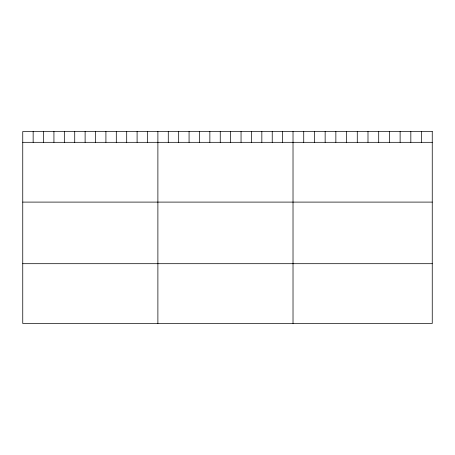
<?xml version="1.0" encoding="UTF-8"?>
<svg xmlns="http://www.w3.org/2000/svg" width="455" height="455" viewBox="0 0 455 455"><rect width="100%" height="100%" fill="white"/><g stroke="black" fill="none" stroke-linecap="round" stroke-linejoin="round"><path stroke-width="0.68" d="M22.75 142.318L432.25 142.318M22.75 202.1L432.25 202.1M22.75 263.695L432.25 263.695M421.54 131.523L421.54 142.318M410.831 131.523L410.831 142.318M400.121 131.523L400.121 142.318M389.412 131.523L389.412 142.318M378.702 131.523L378.702 142.318M367.993 131.523L367.993 142.318M357.277 131.523L357.277 142.318M346.568 131.523L346.568 142.318M335.858 131.523L335.858 142.318M325.149 131.523L325.149 142.318M314.439 131.523L314.439 142.318M303.73 131.523L303.73 142.318M293.02 131.523L293.02 323.477M282.623 131.523L282.623 142.318M272.232 131.523L272.232 142.318M261.835 131.523L261.835 142.318M251.439 131.523L251.439 142.318M241.048 131.523L241.048 142.318M230.651 131.523L230.651 142.318M220.254 131.523L220.254 142.318M209.857 131.523L209.857 142.318M199.466 131.523L199.466 142.318M189.07 131.523L189.07 142.318M178.673 131.523L178.673 142.318M168.282 131.523L168.282 142.318M157.885 131.523L157.885 323.477M147.488 131.523L147.488 142.318M137.097 131.523L137.097 142.318M126.7 131.523L126.7 142.318M116.304 131.523L116.304 142.318M105.913 131.523L105.913 142.318M95.516 131.523L95.516 142.318M85.119 131.523L85.119 142.318M74.722 131.523L74.722 142.318M64.331 131.523L64.331 142.318M53.935 131.523L53.935 142.318M43.538 131.523L43.538 142.318M33.147 131.523L33.147 142.318M432.25 131.523L22.75 131.523L22.75 323.477L432.25 323.477L432.25 131.523"/></g></svg>
